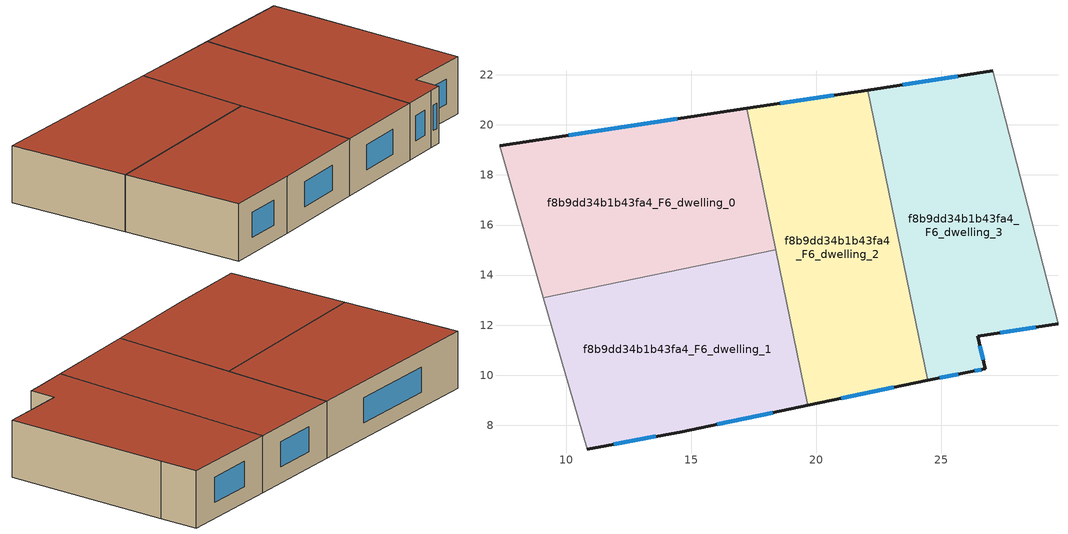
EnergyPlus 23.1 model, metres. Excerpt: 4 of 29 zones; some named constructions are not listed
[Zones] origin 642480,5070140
f8b9dd34b1b43fa4_F6_dwelling_0
 floor to f8b9dd34b1b43fa4_F5_dwelling_0 (EU_floor_Construction): 17.21,20.66 18.38,15.01 9.09,13.1 7.34,19.16 z18
 wall outside (EU_wall_Construction): 17.21,20.66 7.34,19.16 z18:21
 wall adiabatic (EU_wall_Construction): 7.34,19.16 9.09,13.1 z18:21
 wall to f8b9dd34b1b43fa4_F6_dwelling_2 (EU_wall_Construction): 18.38,15.01 17.21,20.66 z18:21
 wall to f8b9dd34b1b43fa4_F6_dwelling_1 (EU_wall_Construction): 9.09,13.1 18.38,15.01 z18:21
 window (EU_Window_Construction): 14.45,20.24 10.11,19.58 z18.84:20.16
 roof outside (EU_roof_Construction): 18.38,15.01 17.21,20.66 7.34,19.16 9.09,13.1 z21
f8b9dd34b1b43fa4_F6_dwelling_1
 floor to f8b9dd34b1b43fa4_F5_dwelling_1 (EU_floor_Construction): 18.38,15.01 19.66,8.79 14.64,7.75 10.84,7.05 9.09,13.1 z18
 wall outside (EU_wall_Construction): 10.84,7.05 14.64,7.75 19.66,8.79 z18:21
 wall adiabatic (EU_wall_Construction): 9.09,13.1 10.84,7.05 z18:21
 wall to f8b9dd34b1b43fa4_F6_dwelling_2 (EU_wall_Construction): 19.66,8.79 18.38,15.01 z18:21
 window (EU_Window_Construction): 11.91,7.24 13.58,7.55 / 16.05,8.04 18.25,8.5 z18.84:20.16
 roof outside (EU_roof_Construction): 19.66,8.79 18.38,15.01 9.09,13.1 10.84,7.05 14.64,7.75 z21
f8b9dd34b1b43fa4_F6_dwelling_2
 floor to f8b9dd34b1b43fa4_F5_dwelling_2 (EU_floor_Construction): 22.05,21.39 24.44,9.79 19.66,8.79 17.21,20.66 z18
 wall outside (EU_wall_Construction): 19.66,8.79 24.44,9.79 / 22.05,21.39 17.21,20.66 z18:21
 wall to f8b9dd34b1b43fa4_F6_dwelling_3 (EU_wall_Construction): 24.44,9.79 22.05,21.39 z18:21
 window (EU_Window_Construction): 21,9.07 23.1,9.51 / 20.69,21.19 18.57,20.86 z18.84:20.16
 roof outside (EU_roof_Construction): 24.44,9.79 22.05,21.39 17.21,20.66 19.66,8.79 z21
f8b9dd34b1b43fa4_F6_dwelling_3
 floor to f8b9dd34b1b43fa4_F5_dwelling_3 (EU_floor_Construction): 27.06,22.16 27.56,20.25 29.66,12.05 26.45,11.55 26.75,10.25 26.15,10.15 24.44,9.79 22.05,21.39 z18
 wall outside (EU_wall_Construction): 24.44,9.79 26.15,10.15 26.75,10.25 26.45,11.55 29.66,12.05 / 27.06,22.16 22.05,21.39 z18:21
 wall adiabatic (EU_wall_Construction): 29.66,12.05 27.56,20.25 27.06,22.16 z18:21
 window (EU_Window_Construction): 26.67,10.61 26.54,11.18 / 26.32,10.17 26.58,10.22 / 24.92,9.89 25.67,10.05 / 25.65,21.94 23.45,21.61 / 27.35,11.69 28.76,11.91 z18.84:20.16
 roof outside (EU_roof_Construction): 29.66,12.05 27.56,20.25 27.06,22.16 22.05,21.39 24.44,9.79 26.15,10.15 26.75,10.25 26.45,11.55 z21
[HVACTEMPLATE:THERMOSTAT] Constant Heating Setpoint=20; Constant Cooling Setpoint=50
EU_HeatOnly_f8b9dd34b1b43fa4_F0_dwelling_4; EU_HeatOnly_f8b9dd34b1b43fa4_F1_dwelling_0; EU_HeatOnly_f8b9dd34b1b43fa4_F1_dwelling_1; EU_HeatOnly_f8b9dd34b1b43fa4_F1_dwelling_2; EU_HeatOnly_f8b9dd34b1b43fa4_F1_dwelling_3; EU_HeatOnly_f8b9dd34b1b43fa4_F2_dwelling_0; EU_HeatOnly_f8b9dd34b1b43fa4_F2_dwelling_1; EU_HeatOnly_f8b9dd34b1b43fa4_F2_dwelling_2; EU_HeatOnly_f8b9dd34b1b43fa4_F2_dwelling_3; EU_HeatOnly_f8b9dd34b1b43fa4_F3_dwelling_0; EU_HeatOnly_f8b9dd34b1b43fa4_F3_dwelling_1; EU_HeatOnly_f8b9dd34b1b43fa4_F3_dwelling_2; EU_HeatOnly_f8b9dd34b1b43fa4_F3_dwelling_3; EU_HeatOnly_f8b9dd34b1b43fa4_F4_dwelling_0; EU_HeatOnly_f8b9dd34b1b43fa4_F4_dwelling_1; EU_HeatOnly_f8b9dd34b1b43fa4_F4_dwelling_2; EU_HeatOnly_f8b9dd34b1b43fa4_F4_dwelling_3; EU_HeatOnly_f8b9dd34b1b43fa4_F5_dwelling_0; EU_HeatOnly_f8b9dd34b1b43fa4_F5_dwelling_1; EU_HeatOnly_f8b9dd34b1b43fa4_F5_dwelling_2; EU_HeatOnly_f8b9dd34b1b43fa4_F5_dwelling_3; EU_HeatOnly_f8b9dd34b1b43fa4_F6_dwelling_0; EU_HeatOnly_f8b9dd34b1b43fa4_F6_dwelling_1; EU_HeatOnly_f8b9dd34b1b43fa4_F6_dwelling_2; EU_HeatOnly_f8b9dd34b1b43fa4_F6_dwelling_3
